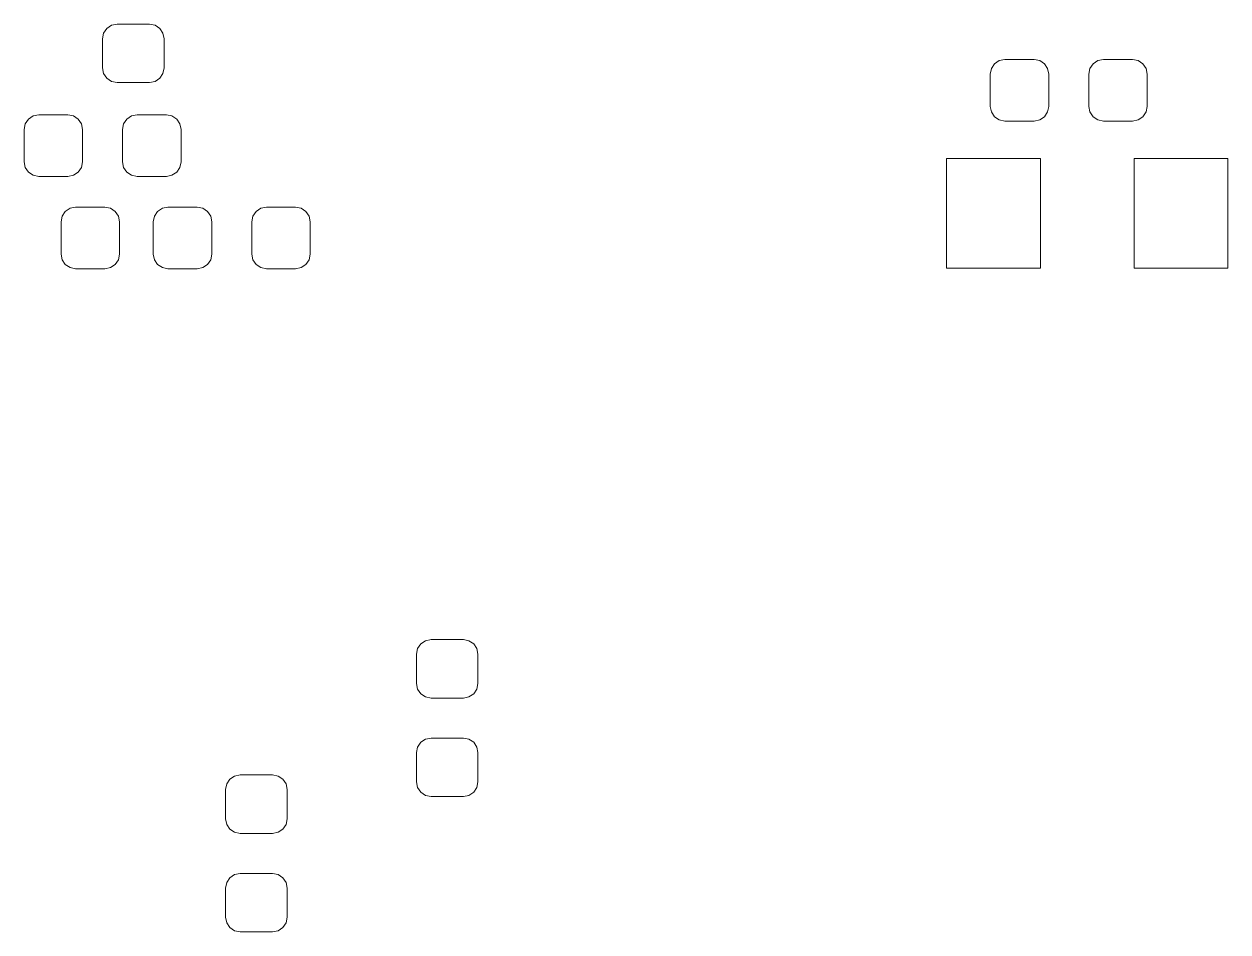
# Model space of a CAD drawing. Header units: millimetres. Extents: x -50 to 46, y -112 to 132.
# Drawn here: x -29.35 to -9.79, y 40.84 to 55.59 of the extents above; entities that cross this region are included whole.
import ezdxf

# ---------------------------------------------------------------- set-up
doc = ezdxf.new("R2010")
doc.units = ezdxf.units.MM
doc.header["$MEASUREMENT"] = 0
doc.layers.add('Layer 1', color=7, linetype='Continuous')

msp = doc.modelspace()

# ---------------------------------------------------------------- linework, layer by layer
at = {"layer": 'Layer 1', "lineweight": 9}
for points, knots in [([(-27.3149, 55.5887), (-27.3149, 55.5887), (-27.224, 55.5706), (-27.224, 55.5706), (-27.224, 55.5706), (-27.224, 55.5706), (-27.147, 55.5191), (-27.147, 55.5191), (-27.147, 55.5191), (-27.147, 55.5191), (-27.0955, 55.4421), (-27.0955, 55.4421), (-27.0955, 55.4421), (-27.0955, 55.4421), (-27.0774, 55.3512), (-27.0774, 55.3512), (-27.0774, 55.3512), (-27.0774, 55.3512), (-27.0774, 54.8762), (-27.0774, 54.8762), (-27.0774, 54.8762), (-27.0774, 54.8762), (-27.0955, 54.7853), (-27.0955, 54.7853), (-27.0955, 54.7853), (-27.0955, 54.7853), (-27.147, 54.7083), (-27.147, 54.7083), (-27.147, 54.7083), (-27.147, 54.7083), (-27.224, 54.6568), (-27.224, 54.6568), (-27.224, 54.6568), (-27.224, 54.6568), (-27.3149, 54.6387), (-27.3149, 54.6387), (-27.3149, 54.6387), (-27.3149, 54.6387), (-27.8399, 54.6387), (-27.8399, 54.6387), (-27.8399, 54.6387), (-27.8399, 54.6387), (-27.9308, 54.6568), (-27.9308, 54.6568), (-27.9308, 54.6568), (-27.9308, 54.6568), (-28.0078, 54.7083), (-28.0078, 54.7083), (-28.0078, 54.7083), (-28.0078, 54.7083), (-28.0593, 54.7853), (-28.0593, 54.7853), (-28.0593, 54.7853), (-28.0593, 54.7853), (-28.0774, 54.8762), (-28.0774, 54.8762), (-28.0774, 54.8762), (-28.0774, 54.8762), (-28.0774, 55.3512), (-28.0774, 55.3512), (-28.0774, 55.3512), (-28.0774, 55.3512), (-28.0593, 55.4421), (-28.0593, 55.4421), (-28.0593, 55.4421), (-28.0593, 55.4421), (-28.0078, 55.5191), (-28.0078, 55.5191), (-28.0078, 55.5191), (-28.0078, 55.5191), (-27.9308, 55.5706), (-27.9308, 55.5706), (-27.9308, 55.5706), (-27.9308, 55.5706), (-27.8399, 55.5887), (-27.8399, 55.5887), (-27.8399, 55.5887), (-27.8399, 55.5887), (-27.3149, 55.5887), (-27.3149, 55.5887)], [0, 0, 0, 0, 0.047619, 0.047619, 0.047619, 0.047619, 0.0952381, 0.0952381, 0.0952381, 0.0952381, 0.1428571, 0.1428571, 0.1428571, 0.1428571, 0.1904762, 0.1904762, 0.1904762, 0.1904762, 0.2380952, 0.2380952, 0.2380952, 0.2380952, 0.2857143, 0.2857143, 0.2857143, 0.2857143, 0.3333333, 0.3333333, 0.3333333, 0.3333333, 0.3809524, 0.3809524, 0.3809524, 0.3809524, 0.4285714, 0.4285714, 0.4285714, 0.4285714, 0.4761905, 0.4761905, 0.4761905, 0.4761905, 0.5238095, 0.5238095, 0.5238095, 0.5238095, 0.5714286, 0.5714286, 0.5714286, 0.5714286, 0.6190476, 0.6190476, 0.6190476, 0.6190476, 0.6666667, 0.6666667, 0.6666667, 0.6666667, 0.7142857, 0.7142857, 0.7142857, 0.7142857, 0.7619048, 0.7619048, 0.7619048, 0.7619048, 0.8095238, 0.8095238, 0.8095238, 0.8095238, 0.8571429, 0.8571429, 0.8571429, 0.8571429, 0.9047619, 0.9047619, 0.9047619, 0.9047619, 1, 1, 1, 1]), ([(-12.7024, 54.2512), (-12.7024, 54.2512), (-12.7205, 54.1603), (-12.7205, 54.1603), (-12.7205, 54.1603), (-12.7205, 54.1603), (-12.772, 54.0833), (-12.772, 54.0833), (-12.772, 54.0833), (-12.772, 54.0833), (-12.849, 54.0318), (-12.849, 54.0318), (-12.849, 54.0318), (-12.849, 54.0318), (-12.9399, 54.0137), (-12.9399, 54.0137), (-12.9399, 54.0137), (-12.9399, 54.0137), (-13.4149, 54.0137), (-13.4149, 54.0137), (-13.4149, 54.0137), (-13.4149, 54.0137), (-13.5058, 54.0318), (-13.5058, 54.0318), (-13.5058, 54.0318), (-13.5058, 54.0318), (-13.5828, 54.0833), (-13.5828, 54.0833), (-13.5828, 54.0833), (-13.5828, 54.0833), (-13.6343, 54.1603), (-13.6343, 54.1603), (-13.6343, 54.1603), (-13.6343, 54.1603), (-13.6524, 54.2512), (-13.6524, 54.2512), (-13.6524, 54.2512), (-13.6524, 54.2512), (-13.6524, 54.7762), (-13.6524, 54.7762), (-13.6524, 54.7762), (-13.6524, 54.7762), (-13.6343, 54.8671), (-13.6343, 54.8671), (-13.6343, 54.8671), (-13.6343, 54.8671), (-13.5828, 54.9441), (-13.5828, 54.9441), (-13.5828, 54.9441), (-13.5828, 54.9441), (-13.5058, 54.9956), (-13.5058, 54.9956), (-13.5058, 54.9956), (-13.5058, 54.9956), (-13.4149, 55.0137), (-13.4149, 55.0137), (-13.4149, 55.0137), (-13.4149, 55.0137), (-12.9399, 55.0137), (-12.9399, 55.0137), (-12.9399, 55.0137), (-12.9399, 55.0137), (-12.849, 54.9956), (-12.849, 54.9956), (-12.849, 54.9956), (-12.849, 54.9956), (-12.772, 54.9441), (-12.772, 54.9441), (-12.772, 54.9441), (-12.772, 54.9441), (-12.7205, 54.8671), (-12.7205, 54.8671), (-12.7205, 54.8671), (-12.7205, 54.8671), (-12.7024, 54.7762), (-12.7024, 54.7762), (-12.7024, 54.7762), (-12.7024, 54.7762), (-12.7024, 54.2512), (-12.7024, 54.2512)], [0, 0, 0, 0, 0.047619, 0.047619, 0.047619, 0.047619, 0.0952381, 0.0952381, 0.0952381, 0.0952381, 0.1428571, 0.1428571, 0.1428571, 0.1428571, 0.1904762, 0.1904762, 0.1904762, 0.1904762, 0.2380952, 0.2380952, 0.2380952, 0.2380952, 0.2857143, 0.2857143, 0.2857143, 0.2857143, 0.3333333, 0.3333333, 0.3333333, 0.3333333, 0.3809524, 0.3809524, 0.3809524, 0.3809524, 0.4285714, 0.4285714, 0.4285714, 0.4285714, 0.4761905, 0.4761905, 0.4761905, 0.4761905, 0.5238095, 0.5238095, 0.5238095, 0.5238095, 0.5714286, 0.5714286, 0.5714286, 0.5714286, 0.6190476, 0.6190476, 0.6190476, 0.6190476, 0.6666667, 0.6666667, 0.6666667, 0.6666667, 0.7142857, 0.7142857, 0.7142857, 0.7142857, 0.7619048, 0.7619048, 0.7619048, 0.7619048, 0.8095238, 0.8095238, 0.8095238, 0.8095238, 0.8571429, 0.8571429, 0.8571429, 0.8571429, 0.9047619, 0.9047619, 0.9047619, 0.9047619, 1, 1, 1, 1]), ([(-11.1024, 54.2512), (-11.1024, 54.2512), (-11.1205, 54.1603), (-11.1205, 54.1603), (-11.1205, 54.1603), (-11.1205, 54.1603), (-11.172, 54.0833), (-11.172, 54.0833), (-11.172, 54.0833), (-11.172, 54.0833), (-11.249, 54.0318), (-11.249, 54.0318), (-11.249, 54.0318), (-11.249, 54.0318), (-11.3399, 54.0137), (-11.3399, 54.0137), (-11.3399, 54.0137), (-11.3399, 54.0137), (-11.8149, 54.0137), (-11.8149, 54.0137), (-11.8149, 54.0137), (-11.8149, 54.0137), (-11.9058, 54.0318), (-11.9058, 54.0318), (-11.9058, 54.0318), (-11.9058, 54.0318), (-11.9828, 54.0833), (-11.9828, 54.0833), (-11.9828, 54.0833), (-11.9828, 54.0833), (-12.0343, 54.1603), (-12.0343, 54.1603), (-12.0343, 54.1603), (-12.0343, 54.1603), (-12.0524, 54.2512), (-12.0524, 54.2512), (-12.0524, 54.2512), (-12.0524, 54.2512), (-12.0524, 54.7762), (-12.0524, 54.7762), (-12.0524, 54.7762), (-12.0524, 54.7762), (-12.0343, 54.8671), (-12.0343, 54.8671), (-12.0343, 54.8671), (-12.0343, 54.8671), (-11.9828, 54.9441), (-11.9828, 54.9441), (-11.9828, 54.9441), (-11.9828, 54.9441), (-11.9058, 54.9956), (-11.9058, 54.9956), (-11.9058, 54.9956), (-11.9058, 54.9956), (-11.8149, 55.0137), (-11.8149, 55.0137), (-11.8149, 55.0137), (-11.8149, 55.0137), (-11.3399, 55.0137), (-11.3399, 55.0137), (-11.3399, 55.0137), (-11.3399, 55.0137), (-11.249, 54.9956), (-11.249, 54.9956), (-11.249, 54.9956), (-11.249, 54.9956), (-11.172, 54.9441), (-11.172, 54.9441), (-11.172, 54.9441), (-11.172, 54.9441), (-11.1205, 54.8671), (-11.1205, 54.8671), (-11.1205, 54.8671), (-11.1205, 54.8671), (-11.1024, 54.7762), (-11.1024, 54.7762), (-11.1024, 54.7762), (-11.1024, 54.7762), (-11.1024, 54.2512), (-11.1024, 54.2512)], [0, 0, 0, 0, 0.047619, 0.047619, 0.047619, 0.047619, 0.0952381, 0.0952381, 0.0952381, 0.0952381, 0.1428571, 0.1428571, 0.1428571, 0.1428571, 0.1904762, 0.1904762, 0.1904762, 0.1904762, 0.2380952, 0.2380952, 0.2380952, 0.2380952, 0.2857143, 0.2857143, 0.2857143, 0.2857143, 0.3333333, 0.3333333, 0.3333333, 0.3333333, 0.3809524, 0.3809524, 0.3809524, 0.3809524, 0.4285714, 0.4285714, 0.4285714, 0.4285714, 0.4761905, 0.4761905, 0.4761905, 0.4761905, 0.5238095, 0.5238095, 0.5238095, 0.5238095, 0.5714286, 0.5714286, 0.5714286, 0.5714286, 0.6190476, 0.6190476, 0.6190476, 0.6190476, 0.6666667, 0.6666667, 0.6666667, 0.6666667, 0.7142857, 0.7142857, 0.7142857, 0.7142857, 0.7619048, 0.7619048, 0.7619048, 0.7619048, 0.8095238, 0.8095238, 0.8095238, 0.8095238, 0.8571429, 0.8571429, 0.8571429, 0.8571429, 0.9047619, 0.9047619, 0.9047619, 0.9047619, 1, 1, 1, 1]), ([(-29.3524, 53.8762), (-29.3524, 53.8762), (-29.3343, 53.9671), (-29.3343, 53.9671), (-29.3343, 53.9671), (-29.3343, 53.9671), (-29.2828, 54.0441), (-29.2828, 54.0441), (-29.2828, 54.0441), (-29.2828, 54.0441), (-29.2058, 54.0956), (-29.2058, 54.0956), (-29.2058, 54.0956), (-29.2058, 54.0956), (-29.1149, 54.1137), (-29.1149, 54.1137), (-29.1149, 54.1137), (-29.1149, 54.1137), (-28.6399, 54.1137), (-28.6399, 54.1137), (-28.6399, 54.1137), (-28.6399, 54.1137), (-28.549, 54.0956), (-28.549, 54.0956), (-28.549, 54.0956), (-28.549, 54.0956), (-28.472, 54.0441), (-28.472, 54.0441), (-28.472, 54.0441), (-28.472, 54.0441), (-28.4205, 53.9671), (-28.4205, 53.9671), (-28.4205, 53.9671), (-28.4205, 53.9671), (-28.4024, 53.8762), (-28.4024, 53.8762), (-28.4024, 53.8762), (-28.4024, 53.8762), (-28.4024, 53.3512), (-28.4024, 53.3512), (-28.4024, 53.3512), (-28.4024, 53.3512), (-28.4205, 53.2603), (-28.4205, 53.2603), (-28.4205, 53.2603), (-28.4205, 53.2603), (-28.472, 53.1833), (-28.472, 53.1833), (-28.472, 53.1833), (-28.472, 53.1833), (-28.549, 53.1318), (-28.549, 53.1318), (-28.549, 53.1318), (-28.549, 53.1318), (-28.6399, 53.1137), (-28.6399, 53.1137), (-28.6399, 53.1137), (-28.6399, 53.1137), (-29.1149, 53.1137), (-29.1149, 53.1137), (-29.1149, 53.1137), (-29.1149, 53.1137), (-29.2058, 53.1318), (-29.2058, 53.1318), (-29.2058, 53.1318), (-29.2058, 53.1318), (-29.2828, 53.1833), (-29.2828, 53.1833), (-29.2828, 53.1833), (-29.2828, 53.1833), (-29.3343, 53.2603), (-29.3343, 53.2603), (-29.3343, 53.2603), (-29.3343, 53.2603), (-29.3524, 53.3512), (-29.3524, 53.3512), (-29.3524, 53.3512), (-29.3524, 53.3512), (-29.3524, 53.8762), (-29.3524, 53.8762)], [0, 0, 0, 0, 0.047619, 0.047619, 0.047619, 0.047619, 0.0952381, 0.0952381, 0.0952381, 0.0952381, 0.1428571, 0.1428571, 0.1428571, 0.1428571, 0.1904762, 0.1904762, 0.1904762, 0.1904762, 0.2380952, 0.2380952, 0.2380952, 0.2380952, 0.2857143, 0.2857143, 0.2857143, 0.2857143, 0.3333333, 0.3333333, 0.3333333, 0.3333333, 0.3809524, 0.3809524, 0.3809524, 0.3809524, 0.4285714, 0.4285714, 0.4285714, 0.4285714, 0.4761905, 0.4761905, 0.4761905, 0.4761905, 0.5238095, 0.5238095, 0.5238095, 0.5238095, 0.5714286, 0.5714286, 0.5714286, 0.5714286, 0.6190476, 0.6190476, 0.6190476, 0.6190476, 0.6666667, 0.6666667, 0.6666667, 0.6666667, 0.7142857, 0.7142857, 0.7142857, 0.7142857, 0.7619048, 0.7619048, 0.7619048, 0.7619048, 0.8095238, 0.8095238, 0.8095238, 0.8095238, 0.8571429, 0.8571429, 0.8571429, 0.8571429, 0.9047619, 0.9047619, 0.9047619, 0.9047619, 1, 1, 1, 1]), ([(-27.7524, 53.8762), (-27.7524, 53.8762), (-27.7343, 53.9671), (-27.7343, 53.9671), (-27.7343, 53.9671), (-27.7343, 53.9671), (-27.6828, 54.0441), (-27.6828, 54.0441), (-27.6828, 54.0441), (-27.6828, 54.0441), (-27.6058, 54.0956), (-27.6058, 54.0956), (-27.6058, 54.0956), (-27.6058, 54.0956), (-27.5149, 54.1137), (-27.5149, 54.1137), (-27.5149, 54.1137), (-27.5149, 54.1137), (-27.0399, 54.1137), (-27.0399, 54.1137), (-27.0399, 54.1137), (-27.0399, 54.1137), (-26.949, 54.0956), (-26.949, 54.0956), (-26.949, 54.0956), (-26.949, 54.0956), (-26.872, 54.0441), (-26.872, 54.0441), (-26.872, 54.0441), (-26.872, 54.0441), (-26.8205, 53.9671), (-26.8205, 53.9671), (-26.8205, 53.9671), (-26.8205, 53.9671), (-26.8024, 53.8762), (-26.8024, 53.8762), (-26.8024, 53.8762), (-26.8024, 53.8762), (-26.8024, 53.3512), (-26.8024, 53.3512), (-26.8024, 53.3512), (-26.8024, 53.3512), (-26.8205, 53.2603), (-26.8205, 53.2603), (-26.8205, 53.2603), (-26.8205, 53.2603), (-26.872, 53.1833), (-26.872, 53.1833), (-26.872, 53.1833), (-26.872, 53.1833), (-26.949, 53.1318), (-26.949, 53.1318), (-26.949, 53.1318), (-26.949, 53.1318), (-27.0399, 53.1137), (-27.0399, 53.1137), (-27.0399, 53.1137), (-27.0399, 53.1137), (-27.5149, 53.1137), (-27.5149, 53.1137), (-27.5149, 53.1137), (-27.5149, 53.1137), (-27.6058, 53.1318), (-27.6058, 53.1318), (-27.6058, 53.1318), (-27.6058, 53.1318), (-27.6828, 53.1833), (-27.6828, 53.1833), (-27.6828, 53.1833), (-27.6828, 53.1833), (-27.7343, 53.2603), (-27.7343, 53.2603), (-27.7343, 53.2603), (-27.7343, 53.2603), (-27.7524, 53.3512), (-27.7524, 53.3512), (-27.7524, 53.3512), (-27.7524, 53.3512), (-27.7524, 53.8762), (-27.7524, 53.8762)], [0, 0, 0, 0, 0.047619, 0.047619, 0.047619, 0.047619, 0.0952381, 0.0952381, 0.0952381, 0.0952381, 0.1428571, 0.1428571, 0.1428571, 0.1428571, 0.1904762, 0.1904762, 0.1904762, 0.1904762, 0.2380952, 0.2380952, 0.2380952, 0.2380952, 0.2857143, 0.2857143, 0.2857143, 0.2857143, 0.3333333, 0.3333333, 0.3333333, 0.3333333, 0.3809524, 0.3809524, 0.3809524, 0.3809524, 0.4285714, 0.4285714, 0.4285714, 0.4285714, 0.4761905, 0.4761905, 0.4761905, 0.4761905, 0.5238095, 0.5238095, 0.5238095, 0.5238095, 0.5714286, 0.5714286, 0.5714286, 0.5714286, 0.6190476, 0.6190476, 0.6190476, 0.6190476, 0.6666667, 0.6666667, 0.6666667, 0.6666667, 0.7142857, 0.7142857, 0.7142857, 0.7142857, 0.7619048, 0.7619048, 0.7619048, 0.7619048, 0.8095238, 0.8095238, 0.8095238, 0.8095238, 0.8571429, 0.8571429, 0.8571429, 0.8571429, 0.9047619, 0.9047619, 0.9047619, 0.9047619, 1, 1, 1, 1]), ([(-12.8394, 53.4027), (-12.8394, 53.4027), (-12.8394, 51.6247), (-12.8394, 51.6247), (-12.8394, 51.6247), (-12.8394, 51.6247), (-14.3634, 51.6247), (-14.3634, 51.6247), (-14.3634, 51.6247), (-14.3634, 51.6247), (-14.3634, 53.4027), (-14.3634, 53.4027), (-14.3634, 53.4027), (-14.3634, 53.4027), (-12.8394, 53.4027), (-12.8394, 53.4027)], [0, 0, 0, 0, 0.2, 0.2, 0.2, 0.2, 0.4, 0.4, 0.4, 0.4, 0.6, 0.6, 0.6, 0.6, 1, 1, 1, 1]), ([(-9.7914, 53.4027), (-9.7914, 53.4027), (-9.7914, 51.6247), (-9.7914, 51.6247), (-9.7914, 51.6247), (-9.7914, 51.6247), (-11.3154, 51.6247), (-11.3154, 51.6247), (-11.3154, 51.6247), (-11.3154, 51.6247), (-11.3154, 53.4027), (-11.3154, 53.4027), (-11.3154, 53.4027), (-11.3154, 53.4027), (-9.7914, 53.4027), (-9.7914, 53.4027)], [0, 0, 0, 0, 0.2, 0.2, 0.2, 0.2, 0.4, 0.4, 0.4, 0.4, 0.6, 0.6, 0.6, 0.6, 1, 1, 1, 1]), ([(-28.7524, 52.3762), (-28.7524, 52.3762), (-28.7343, 52.4671), (-28.7343, 52.4671), (-28.7343, 52.4671), (-28.7343, 52.4671), (-28.6828, 52.5441), (-28.6828, 52.5441), (-28.6828, 52.5441), (-28.6828, 52.5441), (-28.6058, 52.5956), (-28.6058, 52.5956), (-28.6058, 52.5956), (-28.6058, 52.5956), (-28.5149, 52.6137), (-28.5149, 52.6137), (-28.5149, 52.6137), (-28.5149, 52.6137), (-28.0399, 52.6137), (-28.0399, 52.6137), (-28.0399, 52.6137), (-28.0399, 52.6137), (-27.949, 52.5956), (-27.949, 52.5956), (-27.949, 52.5956), (-27.949, 52.5956), (-27.872, 52.5441), (-27.872, 52.5441), (-27.872, 52.5441), (-27.872, 52.5441), (-27.8205, 52.4671), (-27.8205, 52.4671), (-27.8205, 52.4671), (-27.8205, 52.4671), (-27.8024, 52.3762), (-27.8024, 52.3762), (-27.8024, 52.3762), (-27.8024, 52.3762), (-27.8024, 51.8512), (-27.8024, 51.8512), (-27.8024, 51.8512), (-27.8024, 51.8512), (-27.8205, 51.7603), (-27.8205, 51.7603), (-27.8205, 51.7603), (-27.8205, 51.7603), (-27.872, 51.6833), (-27.872, 51.6833), (-27.872, 51.6833), (-27.872, 51.6833), (-27.949, 51.6318), (-27.949, 51.6318), (-27.949, 51.6318), (-27.949, 51.6318), (-28.0399, 51.6137), (-28.0399, 51.6137), (-28.0399, 51.6137), (-28.0399, 51.6137), (-28.5149, 51.6137), (-28.5149, 51.6137), (-28.5149, 51.6137), (-28.5149, 51.6137), (-28.6058, 51.6318), (-28.6058, 51.6318), (-28.6058, 51.6318), (-28.6058, 51.6318), (-28.6828, 51.6833), (-28.6828, 51.6833), (-28.6828, 51.6833), (-28.6828, 51.6833), (-28.7343, 51.7603), (-28.7343, 51.7603), (-28.7343, 51.7603), (-28.7343, 51.7603), (-28.7524, 51.8512), (-28.7524, 51.8512), (-28.7524, 51.8512), (-28.7524, 51.8512), (-28.7524, 52.3762), (-28.7524, 52.3762)], [0, 0, 0, 0, 0.047619, 0.047619, 0.047619, 0.047619, 0.0952381, 0.0952381, 0.0952381, 0.0952381, 0.1428571, 0.1428571, 0.1428571, 0.1428571, 0.1904762, 0.1904762, 0.1904762, 0.1904762, 0.2380952, 0.2380952, 0.2380952, 0.2380952, 0.2857143, 0.2857143, 0.2857143, 0.2857143, 0.3333333, 0.3333333, 0.3333333, 0.3333333, 0.3809524, 0.3809524, 0.3809524, 0.3809524, 0.4285714, 0.4285714, 0.4285714, 0.4285714, 0.4761905, 0.4761905, 0.4761905, 0.4761905, 0.5238095, 0.5238095, 0.5238095, 0.5238095, 0.5714286, 0.5714286, 0.5714286, 0.5714286, 0.6190476, 0.6190476, 0.6190476, 0.6190476, 0.6666667, 0.6666667, 0.6666667, 0.6666667, 0.7142857, 0.7142857, 0.7142857, 0.7142857, 0.7619048, 0.7619048, 0.7619048, 0.7619048, 0.8095238, 0.8095238, 0.8095238, 0.8095238, 0.8571429, 0.8571429, 0.8571429, 0.8571429, 0.9047619, 0.9047619, 0.9047619, 0.9047619, 1, 1, 1, 1]), ([(-26.3024, 51.8512), (-26.3024, 51.8512), (-26.3205, 51.7603), (-26.3205, 51.7603), (-26.3205, 51.7603), (-26.3205, 51.7603), (-26.372, 51.6833), (-26.372, 51.6833), (-26.372, 51.6833), (-26.372, 51.6833), (-26.449, 51.6318), (-26.449, 51.6318), (-26.449, 51.6318), (-26.449, 51.6318), (-26.5399, 51.6137), (-26.5399, 51.6137), (-26.5399, 51.6137), (-26.5399, 51.6137), (-27.0149, 51.6137), (-27.0149, 51.6137), (-27.0149, 51.6137), (-27.0149, 51.6137), (-27.1058, 51.6318), (-27.1058, 51.6318), (-27.1058, 51.6318), (-27.1058, 51.6318), (-27.1828, 51.6833), (-27.1828, 51.6833), (-27.1828, 51.6833), (-27.1828, 51.6833), (-27.2343, 51.7603), (-27.2343, 51.7603), (-27.2343, 51.7603), (-27.2343, 51.7603), (-27.2524, 51.8512), (-27.2524, 51.8512), (-27.2524, 51.8512), (-27.2524, 51.8512), (-27.2524, 52.3762), (-27.2524, 52.3762), (-27.2524, 52.3762), (-27.2524, 52.3762), (-27.2343, 52.4671), (-27.2343, 52.4671), (-27.2343, 52.4671), (-27.2343, 52.4671), (-27.1828, 52.5441), (-27.1828, 52.5441), (-27.1828, 52.5441), (-27.1828, 52.5441), (-27.1058, 52.5956), (-27.1058, 52.5956), (-27.1058, 52.5956), (-27.1058, 52.5956), (-27.0149, 52.6137), (-27.0149, 52.6137), (-27.0149, 52.6137), (-27.0149, 52.6137), (-26.5399, 52.6137), (-26.5399, 52.6137), (-26.5399, 52.6137), (-26.5399, 52.6137), (-26.449, 52.5956), (-26.449, 52.5956), (-26.449, 52.5956), (-26.449, 52.5956), (-26.372, 52.5441), (-26.372, 52.5441), (-26.372, 52.5441), (-26.372, 52.5441), (-26.3205, 52.4671), (-26.3205, 52.4671), (-26.3205, 52.4671), (-26.3205, 52.4671), (-26.3024, 52.3762), (-26.3024, 52.3762), (-26.3024, 52.3762), (-26.3024, 52.3762), (-26.3024, 51.8512), (-26.3024, 51.8512)], [0, 0, 0, 0, 0.047619, 0.047619, 0.047619, 0.047619, 0.0952381, 0.0952381, 0.0952381, 0.0952381, 0.1428571, 0.1428571, 0.1428571, 0.1428571, 0.1904762, 0.1904762, 0.1904762, 0.1904762, 0.2380952, 0.2380952, 0.2380952, 0.2380952, 0.2857143, 0.2857143, 0.2857143, 0.2857143, 0.3333333, 0.3333333, 0.3333333, 0.3333333, 0.3809524, 0.3809524, 0.3809524, 0.3809524, 0.4285714, 0.4285714, 0.4285714, 0.4285714, 0.4761905, 0.4761905, 0.4761905, 0.4761905, 0.5238095, 0.5238095, 0.5238095, 0.5238095, 0.5714286, 0.5714286, 0.5714286, 0.5714286, 0.6190476, 0.6190476, 0.6190476, 0.6190476, 0.6666667, 0.6666667, 0.6666667, 0.6666667, 0.7142857, 0.7142857, 0.7142857, 0.7142857, 0.7619048, 0.7619048, 0.7619048, 0.7619048, 0.8095238, 0.8095238, 0.8095238, 0.8095238, 0.8571429, 0.8571429, 0.8571429, 0.8571429, 0.9047619, 0.9047619, 0.9047619, 0.9047619, 1, 1, 1, 1]), ([(-24.7024, 51.8512), (-24.7024, 51.8512), (-24.7205, 51.7603), (-24.7205, 51.7603), (-24.7205, 51.7603), (-24.7205, 51.7603), (-24.772, 51.6833), (-24.772, 51.6833), (-24.772, 51.6833), (-24.772, 51.6833), (-24.849, 51.6318), (-24.849, 51.6318), (-24.849, 51.6318), (-24.849, 51.6318), (-24.9399, 51.6137), (-24.9399, 51.6137), (-24.9399, 51.6137), (-24.9399, 51.6137), (-25.4149, 51.6137), (-25.4149, 51.6137), (-25.4149, 51.6137), (-25.4149, 51.6137), (-25.5058, 51.6318), (-25.5058, 51.6318), (-25.5058, 51.6318), (-25.5058, 51.6318), (-25.5828, 51.6833), (-25.5828, 51.6833), (-25.5828, 51.6833), (-25.5828, 51.6833), (-25.6343, 51.7603), (-25.6343, 51.7603), (-25.6343, 51.7603), (-25.6343, 51.7603), (-25.6524, 51.8512), (-25.6524, 51.8512), (-25.6524, 51.8512), (-25.6524, 51.8512), (-25.6524, 52.3762), (-25.6524, 52.3762), (-25.6524, 52.3762), (-25.6524, 52.3762), (-25.6343, 52.4671), (-25.6343, 52.4671), (-25.6343, 52.4671), (-25.6343, 52.4671), (-25.5828, 52.5441), (-25.5828, 52.5441), (-25.5828, 52.5441), (-25.5828, 52.5441), (-25.5058, 52.5956), (-25.5058, 52.5956), (-25.5058, 52.5956), (-25.5058, 52.5956), (-25.4149, 52.6137), (-25.4149, 52.6137), (-25.4149, 52.6137), (-25.4149, 52.6137), (-24.9399, 52.6137), (-24.9399, 52.6137), (-24.9399, 52.6137), (-24.9399, 52.6137), (-24.849, 52.5956), (-24.849, 52.5956), (-24.849, 52.5956), (-24.849, 52.5956), (-24.772, 52.5441), (-24.772, 52.5441), (-24.772, 52.5441), (-24.772, 52.5441), (-24.7205, 52.4671), (-24.7205, 52.4671), (-24.7205, 52.4671), (-24.7205, 52.4671), (-24.7024, 52.3762), (-24.7024, 52.3762), (-24.7024, 52.3762), (-24.7024, 52.3762), (-24.7024, 51.8512), (-24.7024, 51.8512)], [0, 0, 0, 0, 0.047619, 0.047619, 0.047619, 0.047619, 0.0952381, 0.0952381, 0.0952381, 0.0952381, 0.1428571, 0.1428571, 0.1428571, 0.1428571, 0.1904762, 0.1904762, 0.1904762, 0.1904762, 0.2380952, 0.2380952, 0.2380952, 0.2380952, 0.2857143, 0.2857143, 0.2857143, 0.2857143, 0.3333333, 0.3333333, 0.3333333, 0.3333333, 0.3809524, 0.3809524, 0.3809524, 0.3809524, 0.4285714, 0.4285714, 0.4285714, 0.4285714, 0.4761905, 0.4761905, 0.4761905, 0.4761905, 0.5238095, 0.5238095, 0.5238095, 0.5238095, 0.5714286, 0.5714286, 0.5714286, 0.5714286, 0.6190476, 0.6190476, 0.6190476, 0.6190476, 0.6666667, 0.6666667, 0.6666667, 0.6666667, 0.7142857, 0.7142857, 0.7142857, 0.7142857, 0.7619048, 0.7619048, 0.7619048, 0.7619048, 0.8095238, 0.8095238, 0.8095238, 0.8095238, 0.8571429, 0.8571429, 0.8571429, 0.8571429, 0.9047619, 0.9047619, 0.9047619, 0.9047619, 1, 1, 1, 1]), ([(-22.2149, 45.5887), (-22.2149, 45.5887), (-22.124, 45.5706), (-22.124, 45.5706), (-22.124, 45.5706), (-22.124, 45.5706), (-22.047, 45.5191), (-22.047, 45.5191), (-22.047, 45.5191), (-22.047, 45.5191), (-21.9955, 45.4421), (-21.9955, 45.4421), (-21.9955, 45.4421), (-21.9955, 45.4421), (-21.9774, 45.3512), (-21.9774, 45.3512), (-21.9774, 45.3512), (-21.9774, 45.3512), (-21.9774, 44.8762), (-21.9774, 44.8762), (-21.9774, 44.8762), (-21.9774, 44.8762), (-21.9955, 44.7853), (-21.9955, 44.7853), (-21.9955, 44.7853), (-21.9955, 44.7853), (-22.047, 44.7083), (-22.047, 44.7083), (-22.047, 44.7083), (-22.047, 44.7083), (-22.124, 44.6568), (-22.124, 44.6568), (-22.124, 44.6568), (-22.124, 44.6568), (-22.2149, 44.6387), (-22.2149, 44.6387), (-22.2149, 44.6387), (-22.2149, 44.6387), (-22.7399, 44.6387), (-22.7399, 44.6387), (-22.7399, 44.6387), (-22.7399, 44.6387), (-22.8308, 44.6568), (-22.8308, 44.6568), (-22.8308, 44.6568), (-22.8308, 44.6568), (-22.9078, 44.7083), (-22.9078, 44.7083), (-22.9078, 44.7083), (-22.9078, 44.7083), (-22.9593, 44.7853), (-22.9593, 44.7853), (-22.9593, 44.7853), (-22.9593, 44.7853), (-22.9774, 44.8762), (-22.9774, 44.8762), (-22.9774, 44.8762), (-22.9774, 44.8762), (-22.9774, 45.3512), (-22.9774, 45.3512), (-22.9774, 45.3512), (-22.9774, 45.3512), (-22.9593, 45.4421), (-22.9593, 45.4421), (-22.9593, 45.4421), (-22.9593, 45.4421), (-22.9078, 45.5191), (-22.9078, 45.5191), (-22.9078, 45.5191), (-22.9078, 45.5191), (-22.8308, 45.5706), (-22.8308, 45.5706), (-22.8308, 45.5706), (-22.8308, 45.5706), (-22.7399, 45.5887), (-22.7399, 45.5887), (-22.7399, 45.5887), (-22.7399, 45.5887), (-22.2149, 45.5887), (-22.2149, 45.5887)], [0, 0, 0, 0, 0.047619, 0.047619, 0.047619, 0.047619, 0.0952381, 0.0952381, 0.0952381, 0.0952381, 0.1428571, 0.1428571, 0.1428571, 0.1428571, 0.1904762, 0.1904762, 0.1904762, 0.1904762, 0.2380952, 0.2380952, 0.2380952, 0.2380952, 0.2857143, 0.2857143, 0.2857143, 0.2857143, 0.3333333, 0.3333333, 0.3333333, 0.3333333, 0.3809524, 0.3809524, 0.3809524, 0.3809524, 0.4285714, 0.4285714, 0.4285714, 0.4285714, 0.4761905, 0.4761905, 0.4761905, 0.4761905, 0.5238095, 0.5238095, 0.5238095, 0.5238095, 0.5714286, 0.5714286, 0.5714286, 0.5714286, 0.6190476, 0.6190476, 0.6190476, 0.6190476, 0.6666667, 0.6666667, 0.6666667, 0.6666667, 0.7142857, 0.7142857, 0.7142857, 0.7142857, 0.7619048, 0.7619048, 0.7619048, 0.7619048, 0.8095238, 0.8095238, 0.8095238, 0.8095238, 0.8571429, 0.8571429, 0.8571429, 0.8571429, 0.9047619, 0.9047619, 0.9047619, 0.9047619, 1, 1, 1, 1]), ([(-22.2149, 43.9887), (-22.2149, 43.9887), (-22.124, 43.9706), (-22.124, 43.9706), (-22.124, 43.9706), (-22.124, 43.9706), (-22.047, 43.9191), (-22.047, 43.9191), (-22.047, 43.9191), (-22.047, 43.9191), (-21.9955, 43.8421), (-21.9955, 43.8421), (-21.9955, 43.8421), (-21.9955, 43.8421), (-21.9774, 43.7512), (-21.9774, 43.7512), (-21.9774, 43.7512), (-21.9774, 43.7512), (-21.9774, 43.2762), (-21.9774, 43.2762), (-21.9774, 43.2762), (-21.9774, 43.2762), (-21.9955, 43.1853), (-21.9955, 43.1853), (-21.9955, 43.1853), (-21.9955, 43.1853), (-22.047, 43.1083), (-22.047, 43.1083), (-22.047, 43.1083), (-22.047, 43.1083), (-22.124, 43.0568), (-22.124, 43.0568), (-22.124, 43.0568), (-22.124, 43.0568), (-22.2149, 43.0387), (-22.2149, 43.0387), (-22.2149, 43.0387), (-22.2149, 43.0387), (-22.7399, 43.0387), (-22.7399, 43.0387), (-22.7399, 43.0387), (-22.7399, 43.0387), (-22.8308, 43.0568), (-22.8308, 43.0568), (-22.8308, 43.0568), (-22.8308, 43.0568), (-22.9078, 43.1083), (-22.9078, 43.1083), (-22.9078, 43.1083), (-22.9078, 43.1083), (-22.9593, 43.1853), (-22.9593, 43.1853), (-22.9593, 43.1853), (-22.9593, 43.1853), (-22.9774, 43.2762), (-22.9774, 43.2762), (-22.9774, 43.2762), (-22.9774, 43.2762), (-22.9774, 43.7512), (-22.9774, 43.7512), (-22.9774, 43.7512), (-22.9774, 43.7512), (-22.9593, 43.8421), (-22.9593, 43.8421), (-22.9593, 43.8421), (-22.9593, 43.8421), (-22.9078, 43.9191), (-22.9078, 43.9191), (-22.9078, 43.9191), (-22.9078, 43.9191), (-22.8308, 43.9706), (-22.8308, 43.9706), (-22.8308, 43.9706), (-22.8308, 43.9706), (-22.7399, 43.9887), (-22.7399, 43.9887), (-22.7399, 43.9887), (-22.7399, 43.9887), (-22.2149, 43.9887), (-22.2149, 43.9887)], [0, 0, 0, 0, 0.047619, 0.047619, 0.047619, 0.047619, 0.0952381, 0.0952381, 0.0952381, 0.0952381, 0.1428571, 0.1428571, 0.1428571, 0.1428571, 0.1904762, 0.1904762, 0.1904762, 0.1904762, 0.2380952, 0.2380952, 0.2380952, 0.2380952, 0.2857143, 0.2857143, 0.2857143, 0.2857143, 0.3333333, 0.3333333, 0.3333333, 0.3333333, 0.3809524, 0.3809524, 0.3809524, 0.3809524, 0.4285714, 0.4285714, 0.4285714, 0.4285714, 0.4761905, 0.4761905, 0.4761905, 0.4761905, 0.5238095, 0.5238095, 0.5238095, 0.5238095, 0.5714286, 0.5714286, 0.5714286, 0.5714286, 0.6190476, 0.6190476, 0.6190476, 0.6190476, 0.6666667, 0.6666667, 0.6666667, 0.6666667, 0.7142857, 0.7142857, 0.7142857, 0.7142857, 0.7619048, 0.7619048, 0.7619048, 0.7619048, 0.8095238, 0.8095238, 0.8095238, 0.8095238, 0.8571429, 0.8571429, 0.8571429, 0.8571429, 0.9047619, 0.9047619, 0.9047619, 0.9047619, 1, 1, 1, 1]), ([(-25.3149, 43.3887), (-25.3149, 43.3887), (-25.224, 43.3706), (-25.224, 43.3706), (-25.224, 43.3706), (-25.224, 43.3706), (-25.147, 43.3191), (-25.147, 43.3191), (-25.147, 43.3191), (-25.147, 43.3191), (-25.0955, 43.2421), (-25.0955, 43.2421), (-25.0955, 43.2421), (-25.0955, 43.2421), (-25.0774, 43.1512), (-25.0774, 43.1512), (-25.0774, 43.1512), (-25.0774, 43.1512), (-25.0774, 42.6762), (-25.0774, 42.6762), (-25.0774, 42.6762), (-25.0774, 42.6762), (-25.0955, 42.5853), (-25.0955, 42.5853), (-25.0955, 42.5853), (-25.0955, 42.5853), (-25.147, 42.5083), (-25.147, 42.5083), (-25.147, 42.5083), (-25.147, 42.5083), (-25.224, 42.4568), (-25.224, 42.4568), (-25.224, 42.4568), (-25.224, 42.4568), (-25.3149, 42.4387), (-25.3149, 42.4387), (-25.3149, 42.4387), (-25.3149, 42.4387), (-25.8399, 42.4387), (-25.8399, 42.4387), (-25.8399, 42.4387), (-25.8399, 42.4387), (-25.9308, 42.4568), (-25.9308, 42.4568), (-25.9308, 42.4568), (-25.9308, 42.4568), (-26.0078, 42.5083), (-26.0078, 42.5083), (-26.0078, 42.5083), (-26.0078, 42.5083), (-26.0593, 42.5853), (-26.0593, 42.5853), (-26.0593, 42.5853), (-26.0593, 42.5853), (-26.0774, 42.6762), (-26.0774, 42.6762), (-26.0774, 42.6762), (-26.0774, 42.6762), (-26.0774, 43.1512), (-26.0774, 43.1512), (-26.0774, 43.1512), (-26.0774, 43.1512), (-26.0593, 43.2421), (-26.0593, 43.2421), (-26.0593, 43.2421), (-26.0593, 43.2421), (-26.0078, 43.3191), (-26.0078, 43.3191), (-26.0078, 43.3191), (-26.0078, 43.3191), (-25.9308, 43.3706), (-25.9308, 43.3706), (-25.9308, 43.3706), (-25.9308, 43.3706), (-25.8399, 43.3887), (-25.8399, 43.3887), (-25.8399, 43.3887), (-25.8399, 43.3887), (-25.3149, 43.3887), (-25.3149, 43.3887)], [0, 0, 0, 0, 0.047619, 0.047619, 0.047619, 0.047619, 0.0952381, 0.0952381, 0.0952381, 0.0952381, 0.1428571, 0.1428571, 0.1428571, 0.1428571, 0.1904762, 0.1904762, 0.1904762, 0.1904762, 0.2380952, 0.2380952, 0.2380952, 0.2380952, 0.2857143, 0.2857143, 0.2857143, 0.2857143, 0.3333333, 0.3333333, 0.3333333, 0.3333333, 0.3809524, 0.3809524, 0.3809524, 0.3809524, 0.4285714, 0.4285714, 0.4285714, 0.4285714, 0.4761905, 0.4761905, 0.4761905, 0.4761905, 0.5238095, 0.5238095, 0.5238095, 0.5238095, 0.5714286, 0.5714286, 0.5714286, 0.5714286, 0.6190476, 0.6190476, 0.6190476, 0.6190476, 0.6666667, 0.6666667, 0.6666667, 0.6666667, 0.7142857, 0.7142857, 0.7142857, 0.7142857, 0.7619048, 0.7619048, 0.7619048, 0.7619048, 0.8095238, 0.8095238, 0.8095238, 0.8095238, 0.8571429, 0.8571429, 0.8571429, 0.8571429, 0.9047619, 0.9047619, 0.9047619, 0.9047619, 1, 1, 1, 1]), ([(-25.3149, 41.7887), (-25.3149, 41.7887), (-25.224, 41.7706), (-25.224, 41.7706), (-25.224, 41.7706), (-25.224, 41.7706), (-25.147, 41.7191), (-25.147, 41.7191), (-25.147, 41.7191), (-25.147, 41.7191), (-25.0955, 41.6421), (-25.0955, 41.6421), (-25.0955, 41.6421), (-25.0955, 41.6421), (-25.0774, 41.5512), (-25.0774, 41.5512), (-25.0774, 41.5512), (-25.0774, 41.5512), (-25.0774, 41.0762), (-25.0774, 41.0762), (-25.0774, 41.0762), (-25.0774, 41.0762), (-25.0955, 40.9853), (-25.0955, 40.9853), (-25.0955, 40.9853), (-25.0955, 40.9853), (-25.147, 40.9083), (-25.147, 40.9083), (-25.147, 40.9083), (-25.147, 40.9083), (-25.224, 40.8568), (-25.224, 40.8568), (-25.224, 40.8568), (-25.224, 40.8568), (-25.3149, 40.8387), (-25.3149, 40.8387), (-25.3149, 40.8387), (-25.3149, 40.8387), (-25.8399, 40.8387), (-25.8399, 40.8387), (-25.8399, 40.8387), (-25.8399, 40.8387), (-25.9308, 40.8568), (-25.9308, 40.8568), (-25.9308, 40.8568), (-25.9308, 40.8568), (-26.0078, 40.9083), (-26.0078, 40.9083), (-26.0078, 40.9083), (-26.0078, 40.9083), (-26.0593, 40.9853), (-26.0593, 40.9853), (-26.0593, 40.9853), (-26.0593, 40.9853), (-26.0774, 41.0762), (-26.0774, 41.0762), (-26.0774, 41.0762), (-26.0774, 41.0762), (-26.0774, 41.5512), (-26.0774, 41.5512), (-26.0774, 41.5512), (-26.0774, 41.5512), (-26.0593, 41.6421), (-26.0593, 41.6421), (-26.0593, 41.6421), (-26.0593, 41.6421), (-26.0078, 41.7191), (-26.0078, 41.7191), (-26.0078, 41.7191), (-26.0078, 41.7191), (-25.9308, 41.7706), (-25.9308, 41.7706), (-25.9308, 41.7706), (-25.9308, 41.7706), (-25.8399, 41.7887), (-25.8399, 41.7887), (-25.8399, 41.7887), (-25.8399, 41.7887), (-25.3149, 41.7887), (-25.3149, 41.7887)], [0, 0, 0, 0, 0.047619, 0.047619, 0.047619, 0.047619, 0.0952381, 0.0952381, 0.0952381, 0.0952381, 0.1428571, 0.1428571, 0.1428571, 0.1428571, 0.1904762, 0.1904762, 0.1904762, 0.1904762, 0.2380952, 0.2380952, 0.2380952, 0.2380952, 0.2857143, 0.2857143, 0.2857143, 0.2857143, 0.3333333, 0.3333333, 0.3333333, 0.3333333, 0.3809524, 0.3809524, 0.3809524, 0.3809524, 0.4285714, 0.4285714, 0.4285714, 0.4285714, 0.4761905, 0.4761905, 0.4761905, 0.4761905, 0.5238095, 0.5238095, 0.5238095, 0.5238095, 0.5714286, 0.5714286, 0.5714286, 0.5714286, 0.6190476, 0.6190476, 0.6190476, 0.6190476, 0.6666667, 0.6666667, 0.6666667, 0.6666667, 0.7142857, 0.7142857, 0.7142857, 0.7142857, 0.7619048, 0.7619048, 0.7619048, 0.7619048, 0.8095238, 0.8095238, 0.8095238, 0.8095238, 0.8571429, 0.8571429, 0.8571429, 0.8571429, 0.9047619, 0.9047619, 0.9047619, 0.9047619, 1, 1, 1, 1])]:
    msp.add_open_spline(points, degree=3, knots=knots, dxfattribs=at)

doc.saveas('drawing.dxf')
